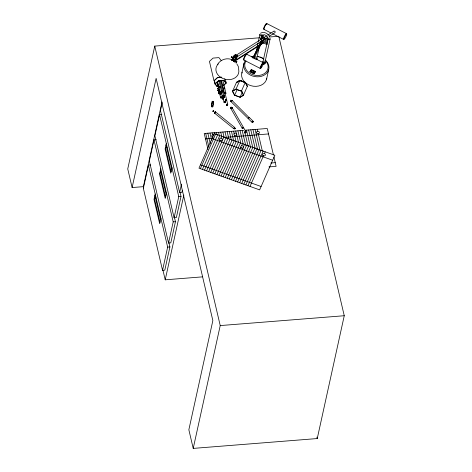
<?xml version="1.0" encoding="UTF-8"?>
<svg xmlns="http://www.w3.org/2000/svg" width="472" height="472" viewBox="0 0 472 472"><rect width="100%" height="100%" fill="white"/><g stroke="black" fill="none" stroke-linecap="round" stroke-linejoin="round"><path stroke-width="0.71" d="M231.964 107.876L231.374 107.752L231.003 108.412M244.803 132.254L245.074 131.871M235.811 59.071C234.684 60.912 236.466 56.693 236 59.472L234.136 61.785M233.734 59.059C231.941 63.036 233.658 54.439 233.074 60.162L233.581 61.142M234.997 59.124L235.015 61.124L234.997 59.124L237.227 55.548C235.439 56.699 236.826 59.354 235.121 60.127M260.774 39.795L261.329 38.421M260.916 39.282C261.872 38.834 263.246 36.887 262.166 37.424M262.296 38.975L262.621 38.161L261.783 37.683M231.457 101.232L231.009 101.462L232.012 100.447L249.358 117.847M232.029 100.725L232.012 100.447M264.108 38.94L264.656 39.141M262.426 35.471L263.169 35.754M264.208 38.999L264.668 39.223L264.344 39.129M234.79 127.877L234.372 127.936M234.755 127.977L234.501 127.617M225.191 100.365L225.905 99.562M225.215 100.447L225.946 99.58L226.566 99.692L226.572 100.276M227.758 104.654L227.002 105.433L226.348 105.285L226.395 104.819L227.758 104.654L225.132 93.438M262.621 38.161L261.311 37.335L262.161 35.707L263.034 36.202L262.68 37.034M262.385 37.601L262.084 38.096C260.957 37.943 262.815 35.671 262.497 36.214L262.933 36.468M231.481 60.316L233.982 56.74L233.917 57.814M234.389 61.743L234.667 61.094M234.826 60.994L235.192 60.64M235.009 59.749L235.835 58.168L235.752 58.729M264.585 37.577L261.5 36.049L261.394 36.527M267.848 40.344L268.255 39.4L265.807 38.185M234.36 55.767C233.487 57.478 234.732 54.669 233.97 55.95M211.35 106.176L212.182 101.445L212.819 101.226L213.55 101.498L213.645 101.993L212.813 106.719L212.176 106.943L211.444 106.666L211.35 106.176L212.713 106.224L212.813 106.719M211.468 106.324L212.093 102.796M212.689 106.566A0.619 0.378 10 0 0 211.851 106.07A0.619 0.378 10 0 0 211.698 106.701A0.619 0.378 10 0 0 212.689 106.566L213.309 103.038M262.55 35.229L263.093 35.695M259.7 37.766L154.751 46.097L127.747 168.923L132.113 187.555L143.388 186.658L162.026 101.899M132.113 187.555L156.12 78.376L212.854 320.588L188.853 429.768L193.219 448.4L317.249 438.553L344.253 315.727L278.781 36.25M150.698 164.952L148.444 165.129L143.34 188.334L162.545 270.314L164.805 270.132L169.902 246.933L168.569 241.233M156.25 139.706L153.996 139.883L149.347 161.04L168.545 243.021L170.805 242.838L175.454 221.687L174.286 216.695M161.802 114.46L159.548 114.637L154.893 135.788L174.097 217.769L176.351 217.592L181.006 196.44L180.003 192.163M162.144 102.807L160.445 110.542L179.649 192.523L181.903 192.346L182.369 190.234M155.211 194.01L154.008 199.473L159.683 223.693L160.881 218.235M160.757 168.764L159.56 174.221L165.235 198.447L166.433 192.983M166.309 143.517L165.112 148.975L170.781 173.2L171.985 167.737M162.545 270.314L167.648 247.11L148.444 165.129M168.545 243.021L173.2 221.864L153.996 139.883M174.097 217.769L178.752 196.617L159.548 114.637M179.649 192.523L181.502 184.086M202.447 276.863L165.212 279.819L183.844 195.06M231.581 60.363L235.304 54.516L237.345 55.531L236.968 57.236L235.675 59.602L236.289 57.873L235.734 58.233L236.46 57.873L237.027 56.392L235.369 59.867L236.112 58.693L235.929 59.201M234.082 57.69L234.442 56.056L235.392 54.64L233.162 58.209M233.982 57.637L235.41 55.059M235.056 55.655L235.304 54.516M236.018 58.652L236.094 57.283L237.345 55.531M233.622 61.378L236.395 56.947L234.354 55.932M235.817 58.552L237.044 55.867M241.859 73.018L243.959 63.466M249.953 71.762L251.358 69.585L255.405 71.75L254.036 73.791L249.953 71.762L251.358 69.585M254.662 58.339L255.128 56.233M255.741 53.419L258.06 42.887M258.367 41.477L259.913 34.456M256.662 58.917L259.441 46.274M259.753 44.869L260.526 41.353M261.299 37.843L261.913 35.034M253.771 72.877L254.626 71.231A6.136 3.534 33.9 0 1 251.653 70.358L250.915 71.461L253.771 72.877L254.626 71.231M254.036 73.791L255.435 71.608M268.273 38.208A1.044 0.832 12.4 0 0 268.131 38.385L262.804 62.475A1.044 0.832 12.4 0 1 263.217 61.956M264.845 62.894L270.096 39.011M266.591 79.125L268.692 69.573M193.219 448.4L220.223 325.574L154.751 46.097M264.668 39.223L263.836 39.111M233.197 58.298L233.563 57.849M234.053 57.336L234.047 56.758L233.587 57.165M267.76 41.737L264.119 39.689M261.193 38.439L261.689 38.804M261.6 38.645L261.046 38.35L261.6 38.645L261.942 38.297L261.134 37.843L261.34 37.388M262.644 35.158L262.768 35.17C262.231 35.919 263.677 35.606 262.721 35.14L262.721 35.14M235.074 60.681L234.832 61.336M215.155 112.07C215.138 111.097 213.68 113.492 214.801 112.578M234.413 127.717L233.87 128.366L234.212 128.62M230.932 101.273L231.174 100.908M231.009 101.462L231.02 101.138M251.954 121.894L252.249 121.446M231.882 56.799C232.336 54.959 230.354 59.053 231.569 57.436M232.95 57.543L232.743 57.602M234.838 62.139L235.605 60.841L235.434 61.614M233.923 56.056L233.876 56.351L234.336 55.59M261.571 38.403L261.205 37.813L261.559 38.315M261.771 37.66L261.211 37.601M221.014 138.166L221.81 136.29M264.06 39.093L264.58 39.288L264.243 39.194M264.202 39.282L264.497 39.259L264.125 39.04M220.3 93.503L220.949 93.185M232.69 57.708L232.584 58.091L232.796 57.861M233.728 57.897L233.87 57.578M235.109 61.702L235.009 62.08M235.327 61.643L235.434 61.266L235.168 61.596M261.122 36.604L260.992 37.076L263.441 38.297M267.394 42.067L267.388 42.462M261.046 38.35L261.742 38.621M234.224 56.734L234.979 55.383M247.275 86.523L243.475 95.149L240.1 97.138L234.649 95.191L232.572 91.249L236.372 82.624L239.746 80.629L245.198 82.576M236.537 82.529L239.333 80.812M200.376 168.675L215.604 134.072M232.572 91.249L235.953 89.255L239.746 80.629M234.649 95.191L237.274 89.22M202.441 169.418L217.675 134.809M204.512 170.156L219.74 135.547M243.475 95.149L241.404 91.202L245.233 82.394L239.888 80.482M240.1 97.138L242.437 91.834M208.648 171.637L223.875 137.028M247.228 86.352L245.233 82.394M210.713 172.374L225.946 137.771M212.783 173.118L228.011 138.508M214.848 173.855L230.082 139.246M216.919 174.593L232.147 139.989M218.984 175.336L234.218 140.727M221.055 176.074L236.289 141.464M223.12 176.811L238.354 142.208M225.191 177.555L240.425 142.945M227.262 178.292L240.856 147.358M243.517 146.798L244.561 144.426M231.398 179.773L246.626 145.164M233.463 180.51L248.697 145.907M235.534 181.254L250.762 146.644M237.599 181.991L252.833 147.382M239.67 182.729L254.898 148.125M241.735 183.472L256.969 148.863M243.806 184.21L259.034 149.6M245.871 184.947L261.104 150.344M247.942 185.691L263.169 151.081M250.007 186.428L263.482 155.819M264.432 153.654L265.24 151.825M206.577 170.893L220.094 140.255M229.327 179.03L243.127 147.913M241.528 145.83L242.49 143.689M262.019 37.506L262.621 37.654M261.051 38.22L261.954 38.332M212.937 111.073C212.547 112.165 214.005 110.153 213.692 111.132M213.191 110.767C214.164 109.864 212.435 112.301 213.545 111.345M214.63 112.761L215.427 112.106M262.609 37.99L262.102 37.441M233.994 128.437L234.254 128.03M261.83 40.574L252.951 57.973L261.394 41.235M253.912 58.469L263.022 40.444M252.945 57.979L261.759 40.616M262.155 37.966L262.231 37.636M260.798 38.456L260.526 39.194M231.109 100.318L230.796 100.152L230.584 100.748M252.738 121.546L252.768 121.156L252.278 121.475M232.973 60.109L233.628 59.006M234.059 61.03L234.814 59.979L234.159 61.083M234.908 61.077L235.569 59.974M234.572 128.16L234.82 127.688M232.277 60.428L233.227 58.805M234.183 57.743L234.82 56.799M233.723 61.431L235.835 58.28M234.318 61.443L235.021 60.392M234.419 61.496L235.475 59.92M268.055 38.592L268.061 38.58A1.044 0.832 12.4 0 0 269.447 39.613A1.044 0.832 12.4 0 0 269.724 38.203M217.545 64.469C220.176 59.808 226.306 57.584 231.345 59.431M233.799 128.349L234.743 127.469L215.545 111.935L214.666 113.227M234.26 127.764L233.841 128.756L214.642 113.221L215.126 112.926M234.318 128.408L234.72 127.464M231.392 107.386C231.675 106.365 229.793 107.964 231.091 107.604M245.658 132.077C246.118 131.293 244.466 131.794 244.732 132.372M226.489 104.465L226.843 104.229M248.272 118.33L249.316 117.481L253.293 121.398L252.839 122.366L252.296 122.608L248.319 118.69L248.709 117.658L249.245 117.416M218.807 89.987L218.807 89.65M222.996 95.609L222.996 95.273M231.144 100.902L232.006 100.565M233.386 58.776L234.041 57.271M260.06 41.306L266.922 44.574M217.863 88.122L217.421 88.571L217.787 89.013M217.445 88.653L217.881 88.205M213.25 110.737L212.966 111.309M217.126 86.689L214.961 83.963L218.424 80.789L224.052 80.34L226.224 83.066L223.746 85.332M217.321 86.512L215.273 83.933L218.548 80.936L223.864 80.517L225.905 83.09L223.569 85.231M218.866 87.155L220.129 86.653L220.448 87.114M218.884 87.237L220.147 86.736M220.017 92.075L221.279 91.574L221.58 91.951L220.318 92.453L220.017 92.075L217.557 81.562M221.987 91.881L223.25 91.379L223.569 91.834M222.005 91.963L223.268 91.456M220.583 97.657L221.84 97.155L222.141 97.533L220.884 98.034L220.583 97.657L219.61 93.509M223.516 95.922L223.038 96.359L221.952 96.046L222.436 95.604L223.516 95.922L219.911 80.511M224.702 96.677L223.439 97.179L223.138 96.801L224.401 96.3L224.702 96.677L220.931 80.57M224.082 102.424L225.345 101.917L225.645 102.3L225.168 102.737L224.082 102.424L223.114 98.27M231.274 100.796L231.61 100.636M242.708 127.475L242.183 127.918L242.301 128.449L242.962 128.349M242.219 128.048L243.416 127.381M245.582 132.903L246.077 132.012L232.077 107.657L231.41 107.752L230.932 108.654L242.254 128.372L242.921 128.272M227.25 104.642L227.292 104.247M260.739 33.105C263.677 31.099 267.63 33.429 269.388 36.014M225.356 92.972L225.339 92.536M263.447 42.403L263.677 42.816L263.447 42.403L235.882 59.974M223.522 96.081L223.368 96.43M222.583 97.964L222.43 98.312L222.931 98.406M224.465 101.698L224.465 102.141A0.602 0.336 -13.2 0 1 225.451 102.223A0.602 0.336 -13.2 0 1 224.637 102.713A0.602 0.336 -13.2 0 1 224.507 102.141M235.799 59.147L235.982 59.165M232.495 60.322L233.398 60.67M236.171 55.218L266.456 35.907M267.689 35.123L273.872 31.181M235.835 57.625L267.972 37.135M269.211 36.344L274.775 32.798M235.504 60.776L263.677 42.816M223.285 88.317L224.637 87.981L224.778 88.5M223.303 88.4L224.654 88.063M224.17 88.748L224.719 88.406M224.165 88.883L224.76 88.417M224.442 93.238L225.787 92.901L225.911 93.338L224.56 93.674L221.486 80.629M215.049 112.867L214.565 113.162L214.99 112.165L215.474 111.87L215.503 112.224M216.683 85.461L218.04 85.143M219.273 90.423L217.922 90.742L217.816 90.3L218.442 89.922L219.173 89.987L219.273 90.423L217.203 81.567M236.277 82.335L239.776 80.27L245.416 82.287L247.558 86.364M223.988 96.483L224.182 96.028M223.049 98.365L223.309 97.964M224.932 102.1L225.191 101.704M231.557 101.415L231.014 101.657L248.254 118.625L248.183 118.254M248.254 118.59L248.738 118.372M253.293 121.398L252.296 122.608M245.416 132.862L246 132.178L244.992 132.827M219.155 92.66L219.604 92.683M223.87 96.518L223.522 96.518A0.602 0.336 -13.2 0 0 223.693 97.09A0.602 0.336 -13.2 0 0 224.507 96.601A0.602 0.336 -13.2 0 0 223.563 96.518M242.797 127.552L243.458 127.458L243.54 127.853M246.077 132.012L244.832 132.602L244.915 132.998M261.901 37.589L264.839 37.359M269.241 37.005L278.049 36.309M221.244 77.16L217.58 77.449L213.975 80.753L209.444 61.395L213.049 58.091L218.902 57.625L221.156 60.463M221.893 77.225L217.669 77.561L214.205 80.736L214.961 83.963M217.917 86.5L218.695 86.441M217.934 86.582L218.719 86.523M221.285 90.683L222.341 90.948M221.303 90.766L222.082 90.701M222.495 91.403L223.203 91.35M223.415 97.061L224.194 96.996L224.513 97.456M223.433 97.144L224.212 97.079M243.635 130.36L204.234 133.487L207.969 149.453M245.068 130.248L267.24 128.49L273.441 154.963M205.509 138.939L212.772 138.361M223.675 137.494L268.515 133.936M167.1 147.476L165.412 147.612L171.082 171.832M270.851 163.023L275.247 162.669M160.987 172.77L159.86 172.858L165.536 197.078M268.969 166.917L276.108 166.35L273.931 157.064M156.002 197.969L154.309 198.104L159.984 222.33M178.752 196.617L181.006 196.44M173.2 221.864L175.454 221.687M167.648 247.11L169.902 246.933M220.223 325.574L344.253 315.727M264.361 39.418L264.173 39.447M263.636 34.468L265.748 35.317L267.624 37.129M225.946 99.58L226.601 99.734M225.964 99.663L226.625 99.81M239.847 80.57L243.859 82.004M235.953 89.255L241.404 91.202M212.011 138.55L272.674 160.244M200.452 164.816L261.116 186.511M233.274 60.64L232.56 60.209L232.902 60.286M262.473 36.143L262.066 35.943L262.42 36.143M261.936 36.161L262.343 36.362M261.801 36.397L262.208 36.598M261.706 36.48L262.119 36.68M261.671 36.645L262.078 36.846M261.565 36.769L261.972 36.969M261.547 36.899L261.954 37.099M261.429 37.058L261.842 37.258M261.435 37.152L261.848 37.353M264.662 38.905L267.724 40.427M262.084 38.179L262.532 38.415M261.181 38.704L261.588 38.91M261.158 38.851L261.565 39.058M261.046 38.993L261.453 39.2M261.04 39.105L261.447 39.312M260.933 39.353L261.34 39.559M262.361 40.108L267.258 42.539M260.81 39.554L261.217 39.754M262.432 41.2L267.329 43.63L266.798 44.657M234.442 56.056L236.277 56.964M251.328 69.72L255.405 71.75M251.653 70.358L254.508 71.779M249.983 71.626L254.066 73.656M266.922 23.624L286.463 33.624M263.901 29.341L271.07 33.005M272.373 33.671L283.448 39.335M246.838 54.304L263.122 62.634M243.817 60.021L260.107 68.351M224.601 78.747L225.463 79.839L226.224 83.066M222.064 90.624L222.383 91.078M236.832 63.862L238.307 66.475L238.761 69.254M245.192 82.482L245.871 83.774M234.313 59L234.814 59.979M233.911 61.148L234.029 61.449M223.285 88.311L223.427 88.836M212.135 132.862L212.642 134.904M234.543 135.181L236.029 141.529M257.24 129.281L257.712 131.287A1.469 1.174 12.4 0 1 259.364 132.962A1.469 1.174 12.4 0 1 256.886 133.157A1.469 1.174 12.4 0 1 257.712 131.287M258.267 133.653L262.314 150.934M255.092 129.452L260.001 150.403M252.945 129.623L257.629 149.624M250.797 129.794L255.145 148.367M248.65 129.965L252.833 147.825M246.502 130.136L250.52 147.276M316.913 437.119L317.249 438.553M244.691 131.735L248.036 146.019M242.207 130.473L245.717 145.476M240.059 130.644L243.239 144.22M237.912 130.815L240.755 142.963M235.764 130.986L236.372 133.582M222.955 80.73L225.911 93.338M231.463 131.328L233.64 140.615M218.955 80.741L221.58 91.951M229.315 131.499L231.327 140.072M227.168 131.67L228.843 138.809M214.784 81.851L215.273 83.933M225.02 131.841L226.525 138.266M222.873 132.012L224.212 137.724M220.725 132.178L221.728 136.467M218.577 132.349L219.415 135.924M216.43 132.52L216.931 134.662M214.282 132.691L214.618 134.119M209.987 133.033L211.657 140.178M207.839 133.204L210.347 143.919M205.692 133.375L208.872 146.945M166.008 144.88L171.684 169.106M160.462 170.126L166.132 194.352M154.91 195.378L160.58 219.598M143.388 186.658L143.724 188.092M163.029 270.503L165.212 279.819M236.737 134.762A1.469 1.174 12.4 0 1 234.26 134.957A1.469 1.174 12.4 0 1 235.08 133.08A1.469 1.174 12.4 0 1 236.737 134.762L238.549 142.573M218.141 85.585L218.017 85.054L217.291 85.001L216.666 85.379L216.79 85.904M233.61 131.157L234.147 133.511M243.404 127.369L243.499 127.782M232.077 107.657L232.171 108.064M212.182 101.445L212.276 101.94M249.222 117.41L249.263 117.74M230.973 101.291L231.038 101.663M234.572 55.454L233.811 56.805M215.545 111.935L215.604 112.289M266.768 78.252A12.738 10.16 12.4 0 1 258.691 86.004A12.738 10.16 12.4 0 1 245.806 83.06M245.015 82.376A12.738 10.16 12.4 0 1 242.13 72.175M266.892 61.726A12.738 10.16 12.4 0 1 257.033 76.806A12.738 10.16 12.4 0 1 245.045 61.024M251.346 56.711A12.738 10.16 12.4 0 1 252.378 56.475M257.818 56.457A12.738 10.16 12.4 0 1 258.904 56.687M259.972 56.988A12.738 10.16 12.4 0 1 263.889 58.9M265.529 60.215A12.738 10.16 12.4 0 1 266.249 60.947M264.981 60.127A11.812 9.422 12.4 0 1 265.406 72.788A11.812 9.422 12.4 0 1 249.989 73.396A11.812 9.422 12.4 0 1 245.989 60.876M251.83 56.882A11.812 9.422 12.4 0 1 253.765 56.516M256.809 56.504A11.812 9.422 12.4 0 1 263.459 58.906M253.889 72.334A6.136 3.534 33.9 0 1 250.915 71.461M256.538 58.316A1.392 1.109 12.4 0 1 256.774 59.678M265.022 62.794A1.392 1.109 12.4 0 1 262.869 63.897M262.473 62.54A1.392 1.109 12.4 0 1 262.662 62.304M264.603 62.292A1.392 1.109 12.4 0 1 264.851 62.522M256.632 57.909A1.392 1.109 12.4 0 1 256.03 59.732M254.331 58.823A1.392 1.109 12.4 0 1 254.968 57.608M264.692 61.885A1.392 1.109 12.4 0 1 263.264 63.661M262.462 62.404A1.392 1.109 12.4 0 1 263.016 61.714M256.556 58.274A1.044 0.832 12.4 0 1 255.936 59.454M254.668 58.77A1.044 0.832 12.4 0 1 255.14 57.861M264.473 62.086A1.044 0.832 12.4 0 1 264.627 63.272A1.044 0.832 12.4 0 1 263.175 63.283M262.987 63.112A1.044 0.832 12.4 0 1 262.798 62.693M261.807 34.391A1.044 0.832 12.4 0 1 261.435 35.506A1.044 0.832 12.4 0 1 260.025 35.099A1.044 0.832 12.4 0 1 260.391 33.978M236.147 56.398A0.926 0.873 57.5 0 1 235.764 57.661A0.926 0.873 57.5 0 1 234.549 57.088A0.926 0.873 57.5 0 1 235.144 55.926M274.084 31.099A0.926 0.873 57.5 0 1 275.093 32.479M238.708 69.655A11.582 9.233 12.4 0 1 224.619 79.137A11.582 9.233 12.4 0 1 218.259 63.95M284.126 38.834A3.245 0.519 -62.9 0 1 283.648 38.167A3.245 0.519 -62.9 0 1 285.784 34.126A3.245 0.519 -62.9 0 1 286.262 34.792M264.273 29.193A3.245 0.519 -62.9 0 1 265.075 26.013A3.245 0.519 -62.9 0 1 266.887 24.243M266.332 24.261A2.915 0.466 -62.9 0 0 265.895 23.978A2.915 0.466 -62.9 0 0 264.361 26.532L264.06 27.193A2.915 0.466 -62.9 0 0 263.984 28.709M260.479 68.204A3.245 0.519 -62.9 0 1 261.081 65.396A3.245 0.519 -62.9 0 1 263.158 62.853M262.922 63.803A3.245 0.519 -62.9 0 1 262.662 64.469M261.553 66.688A3.245 0.519 -62.9 0 1 261.152 67.331M244.189 59.873A3.245 0.519 -62.9 0 1 244.797 57.065A3.245 0.519 -62.9 0 1 246.874 54.522M246.307 54.581A2.915 0.466 -62.9 0 0 244.278 57.206L243.977 57.867A2.915 0.466 -62.9 0 0 243.688 59.543M218.79 91.597A0.602 0.336 -13.2 0 1 218.896 91.102A0.602 0.336 -13.2 0 1 219.728 91.031M226.377 104.46A0.602 0.336 -13.2 0 1 227.262 104.147A0.602 0.336 -13.2 0 1 227.327 104.678M231.062 108.477A0.661 0.325 -29.9 0 1 230.938 108.047A0.661 0.325 -29.9 0 1 231.717 107.61A0.661 0.325 -29.9 0 1 231.982 107.964M230.991 108.578A0.696 0.336 -29.9 0 1 231.079 108.035A0.696 0.336 -29.9 0 1 231.923 107.704A0.696 0.336 -29.9 0 1 231.988 108.182M231.091 108.578A0.696 0.336 -29.9 0 1 230.991 108.094A0.696 0.336 -29.9 0 1 231.87 107.675A0.696 0.336 -29.9 0 1 231.97 108.159M224.507 92.766A0.602 0.336 -13.2 0 1 225.41 92.471A0.602 0.336 -13.2 0 1 225.433 93.013M220.666 97.155A0.602 0.336 -13.2 0 1 221.716 96.825M219.362 93.238A0.602 0.336 -13.2 0 1 218.689 92.895A0.602 0.336 -13.2 0 1 219.692 92.624M222.076 95.716A0.602 0.336 -13.2 0 1 222.353 95.232A0.602 0.336 -13.2 0 1 223.12 95.232A0.602 0.336 -13.2 0 1 222.979 95.716M212.323 101.698A0.602 0.36 10 0 1 212.843 101.35A0.602 0.36 10 0 1 213.503 101.74M212.282 101.987A0.602 0.36 10 0 1 213.255 101.981A0.602 0.36 10 0 1 213.049 102.554M212.129 102.996A0.619 0.378 10 0 1 212.424 102.548A0.619 0.378 10 0 1 213.226 102.772A0.619 0.378 10 0 1 213.073 103.262M225.339 101.74A0.602 0.336 -13.2 0 1 224.625 102.235A0.602 0.336 -13.2 0 1 224.253 101.769A0.602 0.336 -13.2 0 1 225.221 101.592M221.126 93.686A0.602 0.336 -13.2 0 1 220.3 93.751A0.602 0.336 -13.2 0 1 220.406 93.249A0.602 0.336 -13.2 0 1 221.238 93.185M218.353 90.235A0.602 0.336 -13.2 0 1 217.887 89.833A0.602 0.336 -13.2 0 1 218.796 89.55A0.602 0.336 -13.2 0 1 218.79 90.099M220.218 91.816A0.602 0.336 -13.2 0 1 220.288 91.338A0.602 0.336 -13.2 0 1 221.085 91.214A0.602 0.336 -13.2 0 1 221.156 91.668M213.173 137.193A1.469 1.174 12.4 0 1 211.898 135.523A1.469 1.174 12.4 0 1 214.093 135.104M252.349 122.289L253.222 121.581L252.349 122.289M234.732 128.998L235.375 128.355L234.732 128.998M232.371 58.316L233.227 56.858L232.371 58.316M236.018 62.912L236.873 61.46L236.018 62.912M214.2 133.57L198.972 168.174L259.635 189.874L274.863 155.264L214.2 133.57M261.376 65.956L261.081 66.617A2.915 0.466 -62.9 0 0 261.494 67.52A2.915 0.466 -62.9 0 0 263.411 63.242A2.915 0.466 -62.9 0 0 261.376 65.956M284.716 36.946L284.421 37.607A2.915 0.466 -62.9 0 0 284.834 38.509A2.915 0.466 -62.9 0 0 286.752 34.232A2.915 0.466 -62.9 0 0 284.716 36.946M219.014 93.043L218.577 93.491L218.919 93.851L220.147 93.308L219.014 93.043M219.067 91.42L218.589 91.863L218.89 92.241L220.153 91.739L219.067 91.42M220.583 93.574L220.1 94.011L220.4 94.394L221.663 93.887L220.583 93.574M222.684 98.247L222.2 98.683L222.501 99.061L223.763 98.559L222.684 98.247M235.882 89.12L232.383 91.179L234.531 95.255L240.171 97.273L243.664 95.214L241.522 91.137L235.882 89.12M232.773 60.204L233.374 60.587L232.773 60.204M219.144 92.158A0.602 0.336 -13.2 0 0 219.958 91.662A0.602 0.336 -13.2 0 0 219.008 91.586A0.602 0.336 -13.2 0 0 219.144 92.158M226.725 105.309A0.602 0.336 -13.2 0 0 227.64 104.896A0.602 0.336 -13.2 0 0 226.79 104.701A0.602 0.336 -13.2 0 0 226.725 105.309M224.825 93.621A0.602 0.336 -13.2 0 0 225.763 93.232A0.602 0.336 -13.2 0 0 224.932 93.008A0.602 0.336 -13.2 0 0 224.825 93.621M221.138 97.946A0.602 0.336 -13.2 0 0 221.946 97.456A0.602 0.336 -13.2 0 0 221.002 97.374A0.602 0.336 -13.2 0 0 221.138 97.946M223.58 96.607A0.602 0.336 -13.2 0 0 224.395 96.117A0.602 0.336 -13.2 0 0 223.451 96.034A0.602 0.336 -13.2 0 0 223.58 96.607M219.032 93.739A0.602 0.336 -13.2 0 0 219.952 93.332A0.602 0.336 -13.2 0 0 219.102 93.131A0.602 0.336 -13.2 0 0 219.032 93.739M222.507 96.335A0.602 0.336 -13.2 0 0 223.321 95.845A0.602 0.336 -13.2 0 0 222.377 95.763A0.602 0.336 -13.2 0 0 222.507 96.335M220.654 94.306A0.602 0.336 -13.2 0 0 221.468 93.816A0.602 0.336 -13.2 0 0 220.524 93.733A0.602 0.336 -13.2 0 0 220.654 94.306M222.755 98.978A0.602 0.336 -13.2 0 0 223.569 98.489A0.602 0.336 -13.2 0 0 222.625 98.406A0.602 0.336 -13.2 0 0 222.755 98.978M222.642 98.495A0.602 0.336 -13.2 0 0 223.457 98.005A0.602 0.336 -13.2 0 0 222.513 97.922A0.602 0.336 -13.2 0 0 222.642 98.495M218.318 90.718A0.602 0.336 -13.2 0 0 219.132 90.229A0.602 0.336 -13.2 0 0 218.188 90.146A0.602 0.336 -13.2 0 0 218.318 90.718M220.572 92.37A0.602 0.336 -13.2 0 0 221.386 91.875A0.602 0.336 -13.2 0 0 220.442 91.798A0.602 0.336 -13.2 0 0 220.572 92.37M262.857 155.424A1.469 1.174 12.4 0 0 265.335 155.229A1.469 1.174 12.4 0 0 263.677 153.553A1.469 1.174 12.4 0 0 262.857 155.424M219.81 140.031A1.469 1.174 12.4 0 0 222.288 139.836A1.469 1.174 12.4 0 0 220.63 138.154A1.469 1.174 12.4 0 0 219.81 140.031M241.068 147.636A1.469 1.174 12.4 0 0 243.546 147.435A1.469 1.174 12.4 0 0 241.894 145.76A1.469 1.174 12.4 0 0 241.068 147.636"/></g></svg>
